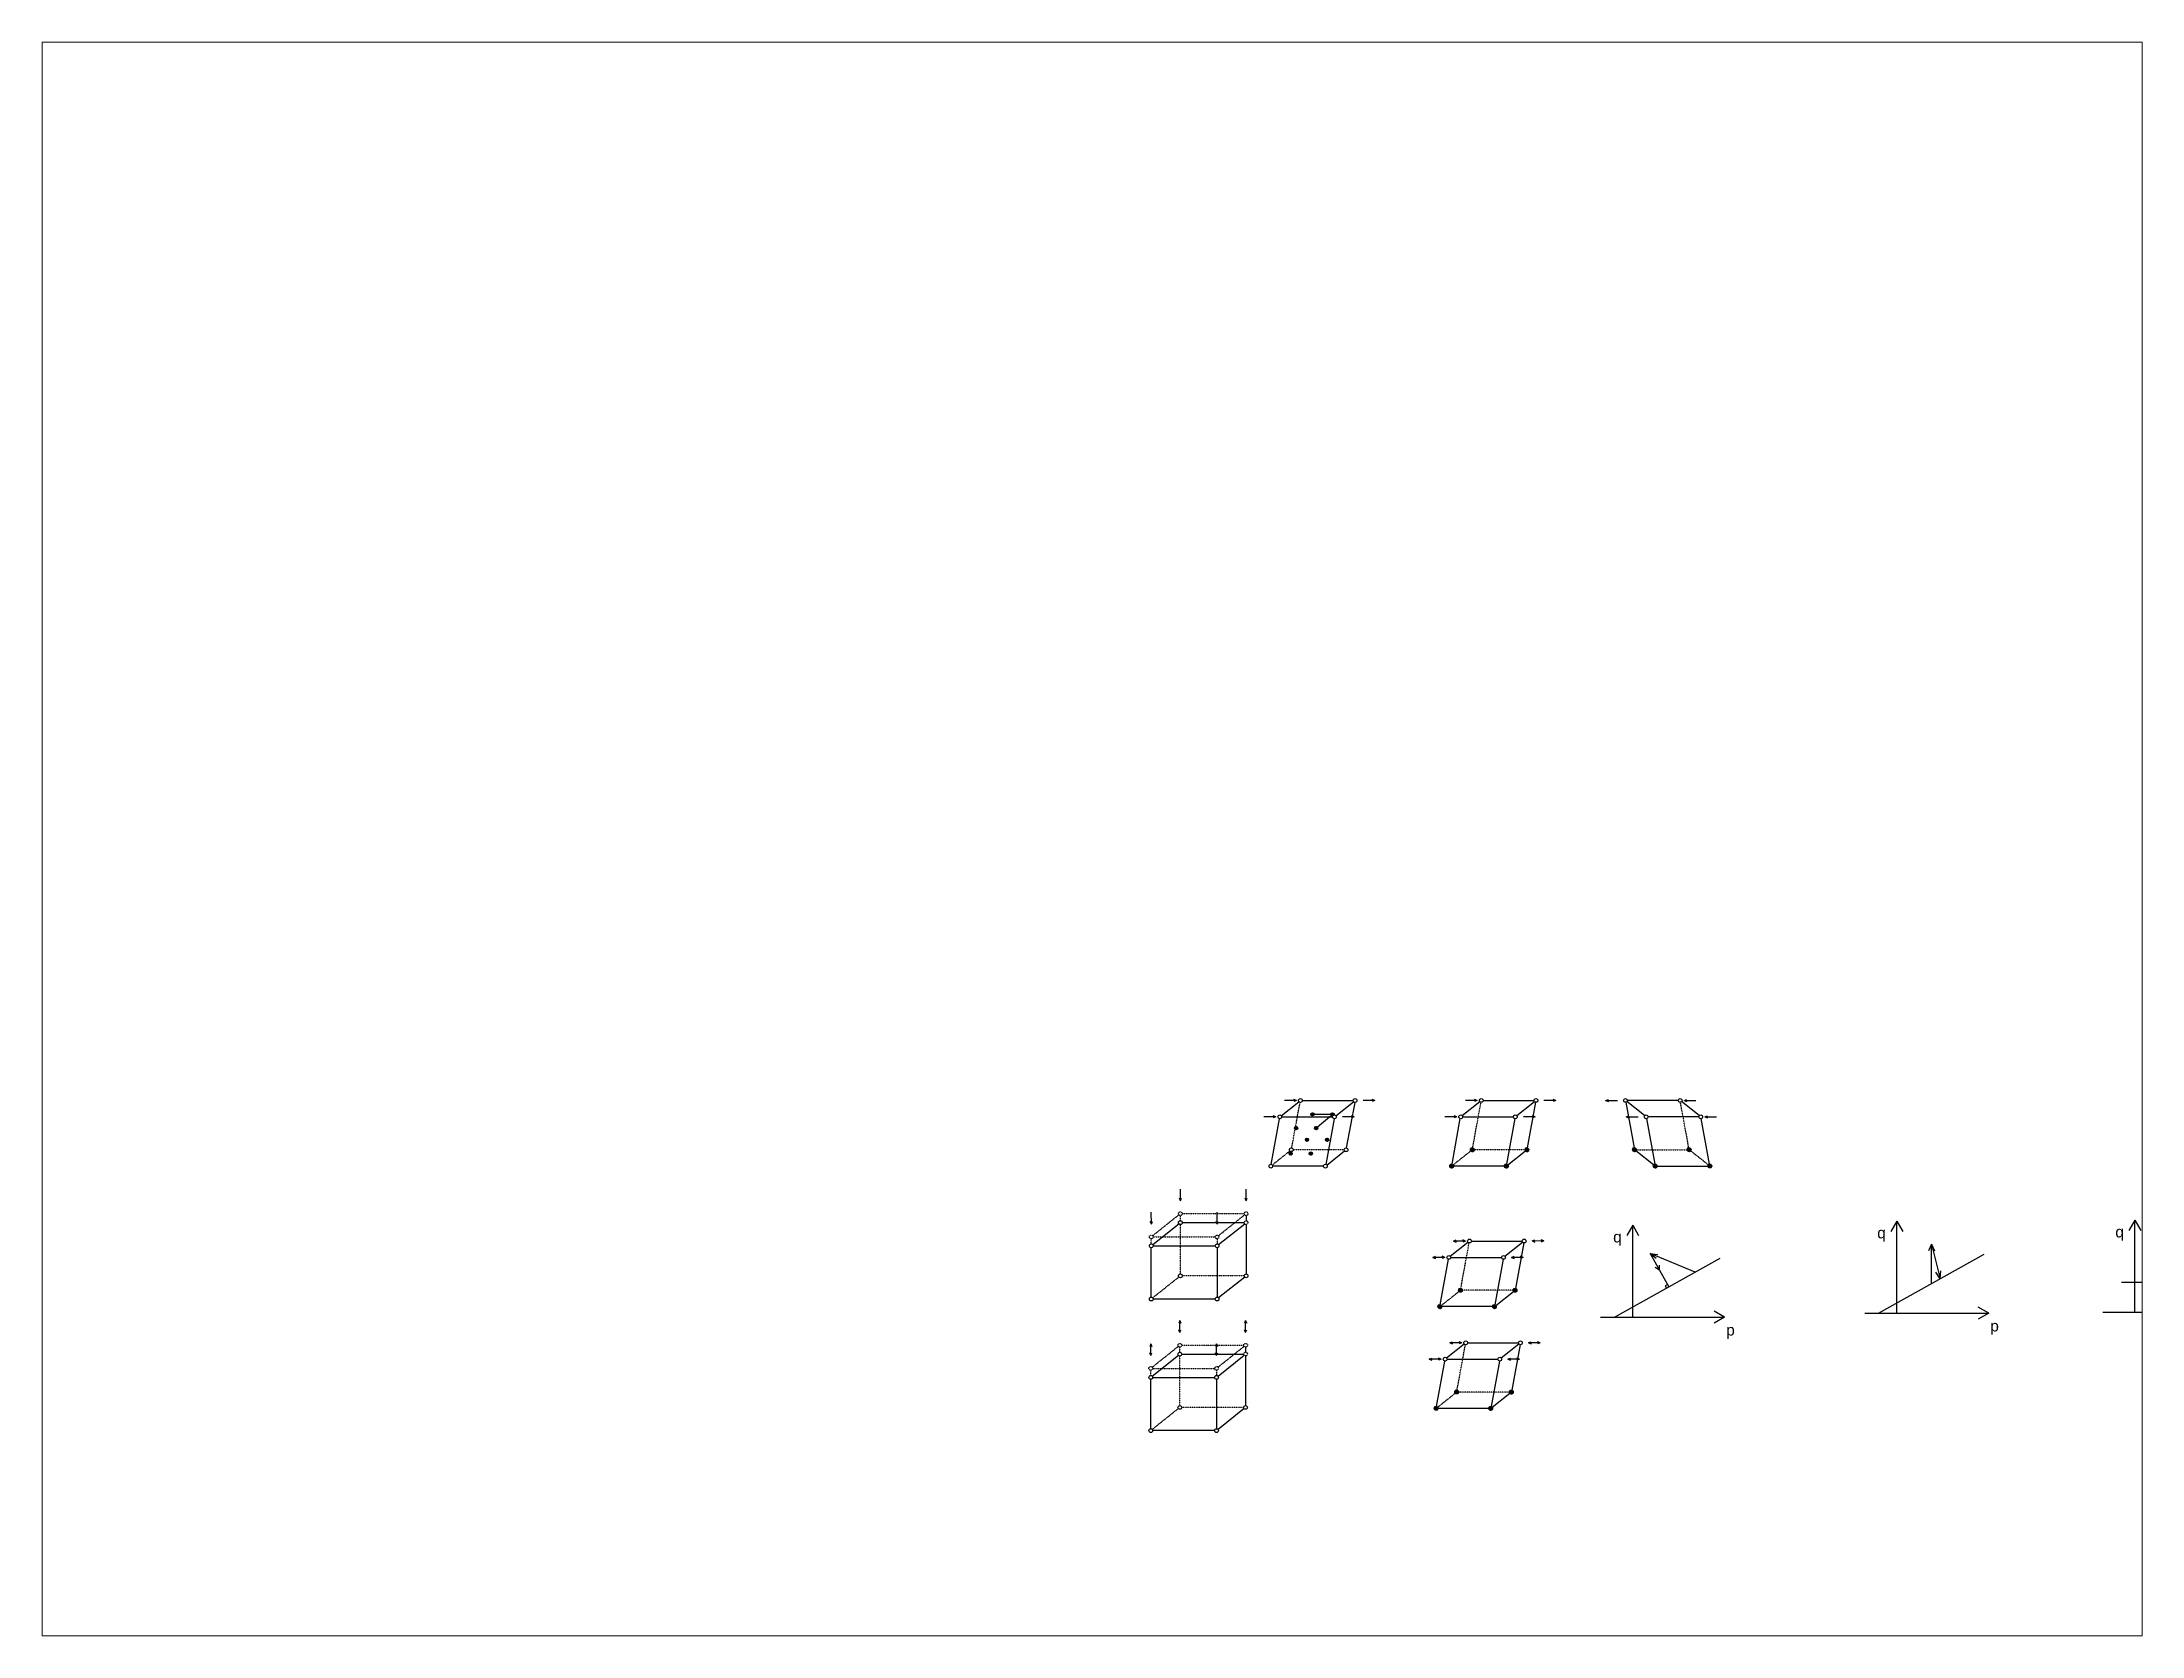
# Paper-space layout '布局1' of a CAD drawing. Header units: millimetres. Extents: x 26 to 231, y 20 to 176.
# The model-space entities are those that its viewports show. They can reach past a viewport. Long polylines and large blocks are cut down to what shows.
import ezdxf

# ---------------------------------------------------------------- set-up
doc = ezdxf.new("R2010")
doc.units = ezdxf.units.MM
doc.linetypes.add('ACAD_ISO03W100', pattern=[30, 12, -18])
doc.styles.get("Standard").update_dxf_attribs({"font": 'arial.ttf'})
pattern_1 = [(0, (0, 0), (0, 6.985), [5.08, -1.905]), (90, (0, 0), (-6.985, 4e-16), [5.08, -1.905])]
pattern_2 = [(0, (2.4446, 0.0015), (0, 6.985), [5.08, -1.905]), (90, (2.4446, 0.0015), (-6.985, 4e-16), [5.08, -1.905])]
pattern_3 = [(45, (0, 0), (-0.000224506403027, 0.000224506403027), [])]
pattern_4 = [(45, (-0.160032, -1.8988222), (-0.000224506403027, 0.000224506403027), [])]
pattern_5 = [(45, (-0.21057947, -3.27323663), (-0.000224506403027, 0.000224506403027), [])]

msp = doc.modelspace()

# ---------------------------------------------------------------- hatches: boundary and pattern name
h = msp.add_hatch()
h.set_pattern_fill('ANSI31', color=256, scale=0.003)
h.set_pattern_definition([(45, (0.073636, 0.343963), (-0.00673519209, 0.00673519209), [])])
h.paths.add_polyline_path([(1933.344, 1454.186, 1), (1933.387, 1454.186, 1)])
h.paths.add_polyline_path([(1933.607, 1454.372, 1), (1933.564, 1454.372, 1)])
h.paths.add_polyline_path([(1933.836, 1454.372, 1), (1933.879, 1454.372, 1)])
h.paths.add_polyline_path([(1933.659, 1454.186, 1), (1933.616, 1454.186, 1)])
h = msp.add_hatch()
h.set_pattern_fill('ANGLE', color=256)
h.set_pattern_definition(pattern_1)
h.paths.add_polyline_path([(1932.997, 1453.671, 1), (1933.048, 1453.671, 1)])
h.paths.add_polyline_path([(1933.735, 1453.671, 1), (1933.786, 1453.671, 1)])
h.paths.add_polyline_path([(1934.065, 1453.893, 1), (1934.014, 1453.893, 1)])
h.paths.add_polyline_path([(1933.276, 1453.893, 1), (1933.327, 1453.893, 1)])
h = msp.add_hatch()
h.set_pattern_fill('ANSI31', color=256, scale=0.003)
h.paths.add_polyline_path([(1933.27, 1453.842, 1), (1933.314, 1453.842, 1)])
h.paths.add_polyline_path([(1933.534, 1454.028, 1), (1933.49, 1454.028, 1)])
h.paths.add_polyline_path([(1933.762, 1454.028, 1), (1933.806, 1454.028, 1)])
h.paths.add_polyline_path([(1933.586, 1453.842, 1), (1933.542, 1453.842, 1)])
h = msp.add_hatch()
h.set_pattern_fill('ANGLE', color=256)
h.set_pattern_definition(pattern_2)
h.paths.add_polyline_path([(1935.493, 1453.673, 1), (1935.442, 1453.673, 1)])
h.paths.add_polyline_path([(1936.18, 1453.673, 1), (1936.231, 1453.673, 1)])
h.paths.add_polyline_path([(1936.51, 1453.894, 1), (1936.459, 1453.894, 1)])
h.paths.add_polyline_path([(1935.72, 1453.894, 1), (1935.771, 1453.894, 1)])
h = msp.add_hatch()
h.set_pattern_fill('ANGLE', color=256)
h.set_pattern_definition(pattern_2)
h.paths.add_polyline_path([(1935.442, 1453.673, 1), (1935.493, 1453.673, 1)])
h.paths.add_polyline_path([(1936.18, 1453.673, 1), (1936.231, 1453.673, 1)])
h.paths.add_polyline_path([(1936.51, 1453.894, 1), (1936.459, 1453.894, 1)])
h.paths.add_polyline_path([(1935.72, 1453.894, 1), (1935.771, 1453.894, 1)])
h = msp.add_hatch()
h.set_pattern_fill('ANGLE', color=256)
h.set_pattern_definition([(0, (2.4555, 0.006), (0, 6.985), [5.08, -1.905]), (90, (2.4555, 0.006), (-6.985, 4e-16), [5.08, -1.905])])
h.paths.add_polyline_path([(1935.453, 1453.677, 1), (1935.504, 1453.677, 1)])
h.paths.add_polyline_path([(1936.191, 1453.677, 1), (1936.242, 1453.677, 1)])
h.paths.add_polyline_path([(1936.521, 1453.898, 1), (1936.47, 1453.898, 1)])
h.paths.add_polyline_path([(1935.731, 1453.898, 1), (1935.782, 1453.898, 1)])
h = msp.add_hatch()
h.set_pattern_fill('ANSI31', color=256, scale=0.0001)
h.set_pattern_definition(pattern_3)
h.paths.add_polyline_path([(1935.771, 1453.894, 1), (1935.72, 1453.894, 1)])
h = msp.add_hatch()
h.set_pattern_fill('ANSI31', color=256, scale=0.0001)
h.set_pattern_definition(pattern_3)
h.paths.add_polyline_path([(1936.459, 1453.894, 1), (1936.51, 1453.894, 1)])
h = msp.add_hatch()
h.set_pattern_fill('ANSI31', color=256, scale=0.0001)
h.set_pattern_definition(pattern_3)
h.paths.add_polyline_path([(1937.912, 1453.894, 1), (1937.963, 1453.894, 1)])
h = msp.add_hatch()
h.set_pattern_fill('ANSI31', color=256, scale=0.0001)
h.set_pattern_definition(pattern_3)
h.paths.add_polyline_path([(1938.701, 1453.894, 1), (1938.65, 1453.894, 1)])
h = msp.add_hatch()
h.set_pattern_fill('ANSI31', color=256, scale=0.0001)
h.set_pattern_definition(pattern_3)
h.paths.add_polyline_path([(1935.442, 1453.673, 1), (1935.493, 1453.673, 1)])
h = msp.add_hatch()
h.set_pattern_fill('ANSI31', color=256, scale=0.0001)
h.set_pattern_definition(pattern_3)
h.paths.add_polyline_path([(1936.18, 1453.673, 1), (1936.231, 1453.673, 1)])
h = msp.add_hatch()
h.set_pattern_fill('ANSI31', color=256, scale=0.0001)
h.set_pattern_definition(pattern_3)
h.paths.add_polyline_path([(1938.242, 1453.673, 1), (1938.191, 1453.673, 1)])
h = msp.add_hatch()
h.set_pattern_fill('ANSI31', color=256, scale=0.0001)
h.set_pattern_definition(pattern_3)
h.paths.add_polyline_path([(1938.929, 1453.673, 1), (1938.98, 1453.673, 1)])
h = msp.add_hatch()
h.set_pattern_fill('ANGLE', color=256)
h.set_pattern_definition(pattern_1)
h.paths.add_polyline_path([(1931.384, 1451.877, 1), (1931.435, 1451.877, 1)])
h.paths.add_polyline_path([(1931.777, 1452.19, 1), (1931.828, 1452.19, 1)])
h.paths.add_polyline_path([(1932.665, 1452.19, 1), (1932.716, 1452.19, 1)])
h.paths.add_polyline_path([(1932.272, 1451.877, 1), (1932.323, 1451.877, 1)])
h = msp.add_hatch()
h.set_pattern_fill('ANGLE', color=256)
h.set_pattern_definition([(0, (2.2845, -1.897), (0, 6.985), [5.08, -1.905]), (90, (2.2845, -1.897), (-6.985, 4e-16), [5.08, -1.905])])
h.paths.add_polyline_path([(1935.333, 1451.774, 1), (1935.282, 1451.774, 1)])
h.paths.add_polyline_path([(1936.02, 1451.774, 1), (1936.071, 1451.774, 1)])
h.paths.add_polyline_path([(1936.35, 1451.995, 1), (1936.299, 1451.995, 1)])
h.paths.add_polyline_path([(1935.56, 1451.995, 1), (1935.611, 1451.995, 1)])
h = msp.add_hatch()
h.set_pattern_fill('ANSI31', color=256, scale=0.0001)
h.set_pattern_definition(pattern_4)
h.paths.add_polyline_path([(1935.611, 1451.995, 1), (1935.56, 1451.995, 1)])
h = msp.add_hatch()
h.set_pattern_fill('ANSI31', color=256, scale=0.0001)
h.set_pattern_definition(pattern_4)
h.paths.add_polyline_path([(1936.299, 1451.995, 1), (1936.35, 1451.995, 1)])
h = msp.add_hatch()
h.set_pattern_fill('ANSI31', color=256, scale=0.0001)
h.set_pattern_definition(pattern_4)
h.paths.add_polyline_path([(1935.282, 1451.774, 1), (1935.333, 1451.774, 1)])
h = msp.add_hatch()
h.set_pattern_fill('ANSI31', color=256, scale=0.0001)
h.set_pattern_definition(pattern_4)
h.paths.add_polyline_path([(1936.02, 1451.774, 1), (1936.071, 1451.774, 1)])
h = msp.add_hatch()
h.set_pattern_fill('ANGLE', color=256)
h.set_pattern_definition(pattern_1)
h.paths.add_polyline_path([(1931.377, 1450.1, 1), (1931.428, 1450.1, 1)])
h.paths.add_polyline_path([(1931.77, 1450.413, 1), (1931.821, 1450.413, 1)])
h.paths.add_polyline_path([(1932.709, 1450.413, 1), (1932.658, 1450.413, 1)])
h.paths.add_polyline_path([(1932.265, 1450.1, 1), (1932.316, 1450.1, 1)])
h = msp.add_hatch()
h.set_pattern_fill('ANSI31', color=256, scale=0.0001)
h.set_pattern_definition(pattern_5)
h.paths.add_polyline_path([(1935.231, 1450.4, 1), (1935.282, 1450.4, 1)])
h = msp.add_hatch()
h.set_pattern_fill('ANSI31', color=256, scale=0.0001)
h.set_pattern_definition(pattern_5)
h.paths.add_polyline_path([(1935.561, 1450.621, 1), (1935.51, 1450.621, 1)])
h = msp.add_hatch()
h.set_pattern_fill('ANSI31', color=256, scale=0.0001)
h.set_pattern_definition(pattern_5)
h.paths.add_polyline_path([(1935.969, 1450.4, 1), (1936.02, 1450.4, 1)])
h = msp.add_hatch()
h.set_pattern_fill('ANSI31', color=256, scale=0.0001)
h.set_pattern_definition(pattern_5)
h.paths.add_polyline_path([(1936.248, 1450.621, 1), (1936.299, 1450.621, 1)])

# ---------------------------------------------------------------- linework, layer by layer
at = {"linetype": 'ACAD_ISO03W100', "ltscale": 0.001}
for p, q in [((1933.306, 1453.918), (1933.419, 1454.533)), ((1935.751, 1453.919), (1935.863, 1454.534)), ((1938.671, 1453.919), (1938.558, 1454.534)), ((1934.014, 1453.893), (1933.327, 1453.893)), ((1936.459, 1453.894), (1935.771, 1453.894)), ((1937.963, 1453.894), (1938.65, 1453.894)), ((1935.591, 1452.02), (1935.703, 1452.635)), ((1936.299, 1451.995), (1935.611, 1451.995)), ((1935.54, 1450.646), (1935.653, 1451.261)), ((1936.248, 1450.621), (1935.561, 1450.621))]:
    msp.add_line(p, q, dxfattribs=at)
for p, q in [((1933.449, 1454.558), (1934.136, 1454.558)), ((1934.157, 1454.533), (1934.044, 1453.918)), ((1935.893, 1454.559), (1936.581, 1454.559)), ((1936.602, 1454.534), (1936.489, 1453.919)), ((1937.82, 1454.534), (1937.933, 1453.919)), ((1938.528, 1454.559), (1937.841, 1454.559)), ((1935.733, 1452.66), (1936.421, 1452.66)), ((1936.442, 1452.635), (1936.329, 1452.02)), ((1935.683, 1451.286), (1936.37, 1451.286)), ((1936.391, 1451.261), (1936.278, 1450.646))]:
    msp.add_line(p, q)
for points in [[(1933.165, 1454.352), (1933.403, 1454.542)], [(1933.369, 1454.558), (1933.209, 1454.557)], [(1933.369, 1454.558), (1933.333, 1454.572)], [(1933.369, 1454.558), (1933.333, 1454.543)], [(1933.607, 1454.372), (1933.836, 1454.372)], [(1933.903, 1454.352), (1934.142, 1454.542)], [(1934.43, 1454.558), (1934.27, 1454.558)], [(1934.43, 1454.558), (1934.393, 1454.573)], [(1934.43, 1454.558), (1934.393, 1454.543)], [(1935.609, 1454.354), (1935.848, 1454.543)], [(1935.814, 1454.559), (1935.654, 1454.559)], [(1935.814, 1454.559), (1935.777, 1454.574)], [(1935.814, 1454.559), (1935.778, 1454.545)], [(1936.347, 1454.354), (1936.586, 1454.543)], [(1936.874, 1454.56), (1936.714, 1454.559)], [(1936.874, 1454.56), (1936.838, 1454.574)], [(1936.874, 1454.56), (1936.838, 1454.545)], [(1937.547, 1454.56), (1937.584, 1454.574)], [(1937.547, 1454.56), (1937.707, 1454.559)], [(1937.547, 1454.56), (1937.584, 1454.545)], [(1938.074, 1454.354), (1937.835, 1454.543)], [(1938.813, 1454.354), (1938.574, 1454.543)], [(1938.608, 1454.559), (1938.644, 1454.574)], [(1938.608, 1454.559), (1938.768, 1454.559)], [(1938.608, 1454.559), (1938.644, 1454.545)], [(1933.09, 1454.337), (1932.931, 1454.336)], [(1933.027, 1453.696), (1933.14, 1454.311)], [(1933.09, 1454.337), (1933.054, 1454.351)], [(1933.09, 1454.337), (1933.054, 1454.322)], [(1933.17, 1454.337), (1933.857, 1454.337)], [(1933.845, 1454.354), (1933.655, 1454.199)], [(1933.878, 1454.311), (1933.766, 1453.696)], [(1934.151, 1454.337), (1933.991, 1454.336)], [(1934.151, 1454.337), (1934.114, 1454.351)], [(1934.151, 1454.337), (1934.115, 1454.322)], [(1935.535, 1454.338), (1935.375, 1454.338)], [(1935.472, 1453.698), (1935.584, 1454.313)], [(1935.535, 1454.338), (1935.499, 1454.353)], [(1935.535, 1454.338), (1935.499, 1454.323)], [(1935.615, 1454.338), (1936.302, 1454.338)], [(1936.323, 1454.313), (1936.21, 1453.698)], [(1936.595, 1454.338), (1936.436, 1454.338)], [(1936.595, 1454.338), (1936.559, 1454.353)], [(1936.595, 1454.338), (1936.559, 1454.324)], [(1937.826, 1454.338), (1937.863, 1454.353)], [(1937.826, 1454.338), (1937.986, 1454.338)], [(1937.826, 1454.338), (1937.863, 1454.324)], [(1938.099, 1454.313), (1938.212, 1453.698)], [(1938.807, 1454.338), (1938.12, 1454.338)], [(1938.95, 1453.698), (1938.837, 1454.313)], [(1938.887, 1454.338), (1938.923, 1454.353)], [(1938.887, 1454.338), (1939.047, 1454.338)], [(1938.887, 1454.338), (1938.923, 1454.323)], [(1933.781, 1453.687), (1934.02, 1453.877)], [(1936.225, 1453.689), (1936.464, 1453.878)], [(1938.196, 1453.689), (1937.957, 1453.878)], [(1933.735, 1453.671), (1933.048, 1453.671)], [(1936.18, 1453.673), (1935.493, 1453.673)], [(1938.242, 1453.673), (1938.929, 1453.673)], [(1931.803, 1453.202), (1931.788, 1453.238)], [(1931.803, 1453.202), (1931.802, 1453.362)], [(1931.803, 1453.202), (1931.817, 1453.239)], [(1932.691, 1453.202), (1932.676, 1453.238)], [(1932.691, 1453.202), (1932.69, 1453.362)], [(1932.691, 1453.202), (1932.706, 1453.239)], [(1931.41, 1452.889), (1931.409, 1453.049)], [(1932.298, 1452.889), (1932.298, 1453.049)], [(1932.69, 1453.004), (1932.69, 1452.935)], [(1931.41, 1452.889), (1931.395, 1452.925)], [(1931.41, 1452.889), (1931.425, 1452.925)], [(1931.429, 1452.612), (1931.782, 1452.893)], [(1931.828, 1452.909), (1932.665, 1452.909)], [(1932.298, 1452.889), (1932.284, 1452.925)], [(1932.298, 1452.889), (1932.313, 1452.925)], [(1932.318, 1452.612), (1932.671, 1452.893)], [(1932.69, 1452.884), (1932.69, 1452.216)], [(1935.494, 1452.66), (1935.53, 1452.675)], [(1935.654, 1452.66), (1935.617, 1452.675)], [(1936.554, 1452.661), (1936.591, 1452.675)], [(1936.714, 1452.661), (1936.678, 1452.675)], [(1937.913, 1452.875), (1937.832, 1452.734)], [(1937.913, 1451.632), (1937.913, 1452.875)], [(1937.913, 1452.875), (1937.993, 1452.734)], [(1941.48, 1452.93), (1941.4, 1452.789)], [(1941.48, 1451.688), (1941.48, 1452.93)], [(1941.48, 1452.93), (1941.561, 1452.789)], [(1944.697, 1452.942), (1944.617, 1452.801)], [(1944.697, 1451.7), (1944.697, 1452.942)], [(1944.697, 1452.942), (1944.778, 1452.801)], [(1931.409, 1451.902), (1931.409, 1452.571)], [(1931.435, 1452.596), (1932.272, 1452.596)], [(1932.298, 1452.571), (1932.298, 1451.902)], [(1935.215, 1452.439), (1935.251, 1452.454)], [(1935.375, 1452.439), (1935.215, 1452.439)], [(1935.215, 1452.439), (1935.251, 1452.424)], [(1935.312, 1451.799), (1935.424, 1452.414)], [(1935.375, 1452.439), (1935.339, 1452.454)], [(1935.375, 1452.439), (1935.339, 1452.424)], [(1935.449, 1452.455), (1935.688, 1452.645)], [(1935.455, 1452.439), (1936.142, 1452.439)], [(1935.654, 1452.66), (1935.494, 1452.66)], [(1935.494, 1452.66), (1935.53, 1452.646)], [(1935.654, 1452.66), (1935.617, 1452.646)], [(1936.163, 1452.414), (1936.05, 1451.799)], [(1936.187, 1452.455), (1936.426, 1452.645)], [(1936.276, 1452.439), (1936.312, 1452.454)], [(1936.435, 1452.439), (1936.276, 1452.439)], [(1936.276, 1452.439), (1936.312, 1452.425)], [(1936.435, 1452.439), (1936.399, 1452.454)], [(1936.435, 1452.439), (1936.399, 1452.425)], [(1936.714, 1452.661), (1936.554, 1452.66)], [(1936.554, 1452.661), (1936.591, 1452.646)], [(1936.714, 1452.661), (1936.678, 1452.646)], [(1937.668, 1451.632), (1939.096, 1452.429)], [(1938.755, 1452.239), (1938.148, 1452.493)], [(1938.148, 1452.493), (1938.401, 1452.041)], [(1938.148, 1452.493), (1938.231, 1452.428)], [(1938.148, 1452.493), (1938.252, 1452.479)], [(1941.236, 1451.688), (1942.664, 1452.484)], [(1941.95, 1452.616), (1941.908, 1452.526)], [(1941.95, 1452.086), (1941.95, 1452.616)], [(1941.95, 1452.616), (1941.992, 1452.526)], [(1941.95, 1452.616), (1942.067, 1452.151)], [(1932.671, 1452.174), (1932.318, 1451.893)], [(1938.274, 1452.267), (1938.218, 1452.302)], [(1938.274, 1452.267), (1938.274, 1452.333)], [(1942.067, 1452.151), (1942.007, 1452.239)], [(1942.067, 1452.151), (1942.078, 1452.256)], [(1945.167, 1452.098), (1944.518, 1452.098)], [(1932.272, 1451.877), (1931.435, 1451.877)], [(1936.065, 1451.79), (1936.304, 1451.979)], [(1938.384, 1452.071), (1938.351, 1452.053)], [(1938.351, 1452.053), (1938.368, 1452.023)], [(1931.795, 1451.585), (1931.781, 1451.549)], [(1931.796, 1451.426), (1931.795, 1451.585)], [(1931.795, 1451.585), (1931.81, 1451.549)], [(1932.683, 1451.585), (1932.669, 1451.549)], [(1932.684, 1451.426), (1932.683, 1451.585)], [(1932.683, 1451.585), (1932.698, 1451.549)], [(1936.02, 1451.774), (1935.333, 1451.774)], [(1937.48, 1451.632), (1939.155, 1451.632)], [(1939.155, 1451.632), (1939.014, 1451.713)], [(1939.155, 1451.632), (1939.014, 1451.552)], [(1941.048, 1451.688), (1942.723, 1451.688)], [(1942.723, 1451.688), (1942.582, 1451.768)], [(1942.723, 1451.688), (1942.582, 1451.607)], [(1944.265, 1451.7), (1945.94, 1451.7)], [(1931.402, 1451.272), (1931.388, 1451.236)], [(1931.403, 1451.113), (1931.402, 1451.272)], [(1931.402, 1451.272), (1931.417, 1451.236)], [(1931.796, 1451.426), (1931.781, 1451.462)], [(1931.796, 1451.426), (1931.81, 1451.462)], [(1932.291, 1451.272), (1932.276, 1451.236)], [(1932.291, 1451.113), (1932.291, 1451.272)], [(1932.291, 1451.272), (1932.305, 1451.236)], [(1932.684, 1451.426), (1932.669, 1451.462)], [(1932.684, 1451.426), (1932.699, 1451.462)], [(1935.398, 1451.081), (1935.637, 1451.27)], [(1935.443, 1451.286), (1935.48, 1451.301)], [(1935.603, 1451.286), (1935.443, 1451.286)], [(1935.443, 1451.286), (1935.48, 1451.271)], [(1935.603, 1451.286), (1935.567, 1451.301)], [(1935.603, 1451.286), (1935.567, 1451.271)], [(1936.137, 1451.081), (1936.376, 1451.27)], [(1936.504, 1451.286), (1936.54, 1451.301)], [(1936.664, 1451.286), (1936.504, 1451.286)], [(1936.504, 1451.286), (1936.54, 1451.272)], [(1936.664, 1451.286), (1936.627, 1451.301)], [(1936.664, 1451.286), (1936.627, 1451.272)], [(1931.403, 1451.113), (1931.388, 1451.149)], [(1931.403, 1451.113), (1931.417, 1451.149)], [(1931.422, 1450.835), (1931.775, 1451.117)], [(1931.821, 1451.133), (1932.658, 1451.133)], [(1932.291, 1451.113), (1932.277, 1451.149)], [(1932.291, 1451.113), (1932.306, 1451.149)], [(1932.311, 1450.835), (1932.663, 1451.117)], [(1932.683, 1451.227), (1932.683, 1451.158)], [(1932.683, 1451.107), (1932.683, 1450.439)], [(1935.165, 1451.065), (1935.201, 1451.079)], [(1935.324, 1451.065), (1935.165, 1451.064)], [(1935.165, 1451.065), (1935.201, 1451.05)], [(1935.261, 1450.425), (1935.374, 1451.04)], [(1935.324, 1451.065), (1935.288, 1451.079)], [(1935.324, 1451.065), (1935.288, 1451.05)], [(1935.404, 1451.065), (1936.091, 1451.065)], [(1936.112, 1451.04), (1935.999, 1450.425)], [(1936.225, 1451.065), (1936.261, 1451.08)], [(1936.385, 1451.065), (1936.225, 1451.065)], [(1936.225, 1451.065), (1936.261, 1451.05)], [(1936.385, 1451.065), (1936.348, 1451.08)], [(1936.385, 1451.065), (1936.349, 1451.05)], [(1931.402, 1450.126), (1931.402, 1450.794)], [(1931.428, 1450.819), (1932.265, 1450.819)], [(1932.291, 1450.794), (1932.291, 1450.126)], [(1932.663, 1450.398), (1932.311, 1450.116)], [(1935.969, 1450.4), (1935.282, 1450.4)], [(1936.015, 1450.415), (1936.254, 1450.605)], [(1932.265, 1450.1), (1931.428, 1450.1)]]:
    msp.add_lwpolyline(points)
for points in [[(1933.043, 1453.687), (1933.281, 1453.877)], [(1935.487, 1453.689), (1935.726, 1453.878)], [(1938.935, 1453.689), (1938.696, 1453.878)], [(1931.782, 1453.014), (1931.429, 1452.732)], [(1931.802, 1452.935), (1931.802, 1453.004)], [(1931.828, 1453.03), (1932.665, 1453.03)], [(1932.671, 1453.014), (1932.318, 1452.732)], [(1931.409, 1452.622), (1931.409, 1452.691)], [(1931.435, 1452.716), (1932.272, 1452.716)], [(1931.802, 1452.216), (1931.802, 1452.884)], [(1932.298, 1452.691), (1932.298, 1452.622)], [(1931.782, 1452.174), (1931.429, 1451.893)], [(1932.665, 1452.19), (1931.828, 1452.19)], [(1935.327, 1451.79), (1935.566, 1451.979)], [(1931.821, 1451.253), (1932.658, 1451.253)], [(1931.775, 1451.237), (1931.422, 1450.956)], [(1931.795, 1451.158), (1931.795, 1451.227)], [(1931.795, 1450.439), (1931.795, 1451.107)], [(1932.663, 1451.237), (1932.311, 1450.956)], [(1931.402, 1450.845), (1931.402, 1450.914)], [(1931.428, 1450.94), (1932.265, 1450.94)], [(1932.291, 1450.914), (1932.291, 1450.845)], [(1931.775, 1450.398), (1931.422, 1450.116)], [(1932.658, 1450.413), (1931.821, 1450.413)], [(1935.277, 1450.415), (1935.515, 1450.605)]]:
    msp.add_lwpolyline(points, dxfattribs=at)
for centre, radius in [((1933.423, 1454.558), 0.0255), ((1933.586, 1454.372), 0.0217), ((1933.858, 1454.372), 0.0217), ((1934.162, 1454.558), 0.0255), ((1935.868, 1454.559), 0.0255), ((1936.606, 1454.559), 0.0255), ((1937.815, 1454.559), 0.0255), ((1938.554, 1454.559), 0.0255), ((1933.145, 1454.337), 0.0255), ((1933.366, 1454.186), 0.0217), ((1933.638, 1454.186), 0.0217), ((1933.883, 1454.337), 0.0255), ((1935.589, 1454.338), 0.0255), ((1936.327, 1454.338), 0.0255), ((1938.094, 1454.338), 0.0255), ((1938.833, 1454.338), 0.0255), ((1933.292, 1453.842), 0.0217), ((1933.301, 1453.893), 0.0255), ((1933.512, 1454.028), 0.0217), ((1933.564, 1453.842), 0.0217), ((1933.784, 1454.028), 0.0217), ((1934.04, 1453.893), 0.0255), ((1935.746, 1453.894), 0.0255), ((1936.484, 1453.894), 0.0255), ((1937.937, 1453.894), 0.0255), ((1938.676, 1453.894), 0.0255), ((1933.023, 1453.671), 0.0255), ((1933.761, 1453.671), 0.0255), ((1935.467, 1453.673), 0.0255), ((1936.205, 1453.673), 0.0255), ((1938.216, 1453.673), 0.0255), ((1938.955, 1453.673), 0.0255), ((1931.802, 1452.909), 0.0255), ((1935.708, 1452.66), 0.0255), ((1936.446, 1452.66), 0.0255), ((1931.409, 1452.596), 0.0255), ((1932.298, 1452.596), 0.0255), ((1935.429, 1452.439), 0.0255), ((1936.167, 1452.439), 0.0255), ((1931.802, 1452.19), 0.0255), ((1932.69, 1452.19), 0.0255), ((1931.409, 1451.877), 0.0255), ((1932.298, 1451.877), 0.0255), ((1935.586, 1451.995), 0.0255), ((1936.324, 1451.995), 0.0255), ((1935.307, 1451.774), 0.0255), ((1936.045, 1451.774), 0.0255), ((1935.657, 1451.286), 0.0255), ((1936.396, 1451.286), 0.0255), ((1931.795, 1451.133), 0.0255), ((1935.379, 1451.065), 0.0255), ((1936.117, 1451.065), 0.0255), ((1931.402, 1450.819), 0.0255), ((1932.291, 1450.819), 0.0255), ((1931.795, 1450.413), 0.0255), ((1932.683, 1450.413), 0.0255), ((1935.257, 1450.4), 0.0255), ((1935.535, 1450.621), 0.0255), ((1935.995, 1450.4), 0.0255), ((1936.274, 1450.621), 0.0255), ((1931.402, 1450.1), 0.0255), ((1932.291, 1450.1), 0.0255)]:
    msp.add_circle(centre, radius)
for centre in [(1931.802, 1453.03), (1932.69, 1453.03), (1931.409, 1452.716), (1932.298, 1452.716), (1932.69, 1452.909), (1931.795, 1451.253), (1932.683, 1451.253), (1931.402, 1450.94), (1932.291, 1450.94), (1932.683, 1451.133)]:
    msp.add_circle(centre, 0.0255, dxfattribs=at)

# ---------------------------------------------------------------- texts
at = {"char_height": 0.15, "attachment_point": 1}
for s, insert in [('q', (1937.649, 1452.791)), ('q', (1941.217, 1452.846)), ('q', (1944.434, 1452.859)), ('p', (1942.744, 1451.589)), ('p', (1939.176, 1451.534))]:
    msp.add_mtext_dynamic_manual_height_columns(s, width=0.20495, gutter_width=12.5, heights=[0], dxfattribs=dict(at, insert=insert))

psp = doc.layouts.new('布局1')

# ---------------------------------------------------------------- viewports
at = {"layer": '0'}
psp.add_viewport(center=(128.5, 97.5), size=(205.6, 156), view_center_point=(1930.608, 1458.09), view_height=21.52767, dxfattribs=at)

doc.saveas('drawing.dxf')
